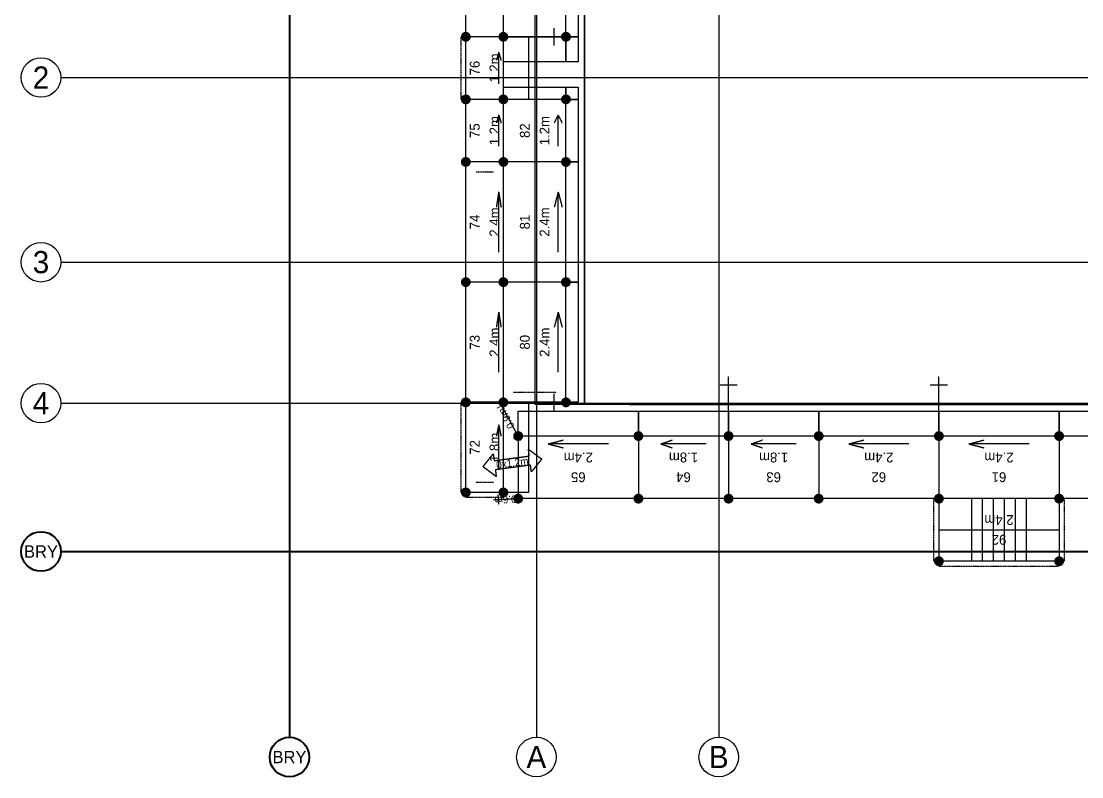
# Model space of a CAD drawing. Header units: millimetres. Extents: x -881708 to -119807, y 0 to 594021.
# Drawn here: x -734440 to -712922, y 432914 to 448247 of the extents above; entities that cross this region are included whole.
import ezdxf
from ezdxf.enums import TextEntityAlignment as Align

# ---------------------------------------------------------------- set-up
doc = ezdxf.new("R2010")
doc.units = ezdxf.units.MM
for name, pattern in [('ACAD_ISO02W100', [15, 12, -3]), ('KwikScaf_DASHED', [3.75, 2.5, -1.25]), ('KwikScaf_Line', [1, 1, 0])]:
    doc.linetypes.add(name, pattern=pattern)
for name, color, linetype in [('03 - Level Three', 201, 'CONTINUOUS'), ('04 - Level Four-Six', 112, 'CONTINUOUS'), ('07 - Level Seven', 140, 'CONTINUOUS'), ('08 - Level Eight', 30, 'CONTINUOUS'), ('Grid Lines', 1, 'CONTINUOUS'), ('KwikScaf Schematic', 7, 'CONTINUOUS')]:
    doc.layers.add(name, color=color, linetype=linetype)
doc.styles.add('Waco', font='vrinda.ttf', dxfattribs={"height": 250})

msp = doc.modelspace()

# ---------------------------------------------------------------- linework, layer by layer
at = {"layer": '03 - Level Three'}
msp.add_lwpolyline([(-703735.4, 440465.9), (-724015.3, 440465.9), (-724015.3, 453731.6), (-703457.3, 453731.6)], dxfattribs=at)
at = {"layer": '04 - Level Four-Six'}
msp.add_lwpolyline([(-700737.7, 440465.9), (-723014.2, 440465.9), (-723014.2, 453731.6), (-703457.3, 453731.6)], dxfattribs=at)
at = {"layer": '07 - Level Seven'}
msp.add_lwpolyline([(-700737.7, 440465.9), (-723014.2, 440465.9), (-723014.2, 453731.6), (-703457.3, 453731.6)], dxfattribs=at)
at = {"layer": '08 - Level Eight'}
msp.add_lwpolyline([(-723014.2, 453731.6), (-723014.2, 440481.8), (-722098.5, 440481.8), (-722098.5, 440465.9), (-700737.7, 440465.9), (-700737.7, 439567.5), (-699094.9, 439567.5), (-699094.9, 440465.9), (-691018.1, 440465.9), (-691018.1, 451986.9), (-693083.9, 451986.9), (-693083.9, 453731.6), (-696368.9, 453731.6), (-696368.9, 455517.6), (-703457.3, 454757), (-703457.3, 453731.6)], close=True, dxfattribs=at)
at = {"layer": 'Grid Lines', "color": 142, "linetype": 'ACAD_ISO02W100', "lineweight": 40}
for points in [[(-728998, 461052.8), (-728998, 433716.2)], [(-733637.7, 437484.9), (-676846.5, 437484.9)]]:
    msp.add_lwpolyline(points, dxfattribs=at)
at = {"layer": 'Grid Lines', "linetype": 'ACAD_ISO02W100'}
for points in [[(-723988, 461052.8), (-723988, 433716.2)], [(-720288, 461052.8), (-720288, 433716.2)], [(-733637.7, 447103.9), (-676846.5, 447103.9)], [(-733637.7, 443354.9), (-676846.5, 443354.9)], [(-733637.7, 440494.9), (-676846.5, 440494.9)]]:
    msp.add_lwpolyline(points, dxfattribs=at)
at = {"layer": 'Grid Lines'}
for centre in [(-734038.9, 447103.9), (-734038.9, 443354.9), (-734038.9, 440494.9), (-723988, 433314.9), (-720288, 433314.9)]:
    msp.add_circle(centre, 401.2, dxfattribs=at)
at = {"layer": 'Grid Lines', "color": 142, "lineweight": 40}
for centre in [(-734038.9, 437484.9), (-728998, 433314.9)]:
    msp.add_circle(centre, 401.2, dxfattribs=at)
at = {"layer": 'KwikScaf Schematic', "color": 5, "linetype": 'KwikScaf_Line'}
for p, q in [((-725419.3, 447930.7), (-725419.3, 449759.7)), ((-724657.3, 447930.7), (-724657.3, 449759.7)), ((-724657.3, 447930.7), (-724657.3, 449759.7)), ((-723387.3, 447930.7), (-723387.3, 449759.7)), ((-723137.3, 449759.7), (-723137.3, 447930.7)), ((-723387.3, 447930.7), (-724657.3, 447930.7)), ((-724657.3, 447422.7), (-724657.3, 447930.7)), ((-723137.3, 447930.7), (-723387.3, 447930.7)), ((-723387.3, 447930.7), (-723387.3, 447422.7)), ((-723387.3, 447930.7), (-723137.3, 447930.7)), ((-723387.3, 447422.7), (-723387.3, 447930.7)), ((-723137.3, 447930.7), (-723137.3, 447422.7)), ((-723387.3, 447422.7), (-724657.3, 447422.7)), ((-723137.3, 447422.7), (-723387.3, 447422.7)), ((-720088.8, 440336.1), (-720088.8, 441036.1)), ((-719913.8, 440861.1), (-720263.8, 440861.1)), ((-725419.3, 438683.7), (-725419.3, 440512.7)), ((-724657.3, 440512.7), (-725419.3, 440512.7)), ((-724657.3, 438683.7), (-724657.3, 440512.7)), ((-724657.3, 440512.7), (-724149.3, 440512.7)), ((-724149.3, 440512.7), (-724149.3, 438683.7)), ((-724149.3, 440512.7), (-723449.3, 440512.7)), ((-723624.3, 440337.7), (-723624.3, 440687.7)), ((-721917.8, 439828.1), (-721917.8, 440336.1)), ((-721917.8, 440336.1), (-720088.8, 440336.1)), ((-720088.8, 439828.1), (-720088.8, 440336.1)), ((-720088.8, 440336.1), (-718259.8, 440336.1)), ((-720088.8, 440336.1), (-720088.8, 439828.1)), ((-718259.8, 440336.1), (-718259.8, 439828.1)), ((-724752.6, 440055.4), (-724800.2, 439826.8)), ((-724752.6, 439140.9), (-724752.6, 440055.4)), ((-724752.6, 440055.4), (-724705, 439826.8)), ((-721917.8, 439828.1), (-721917.8, 438558.1)), ((-720088.8, 439828.1), (-721917.8, 439828.1)), ((-721460.6, 439669.3), (-721231.9, 439748.7)), ((-720546.1, 439669.3), (-721460.6, 439669.3)), ((-721460.6, 439669.3), (-721231.9, 439590)), ((-720088.8, 439828.1), (-720088.8, 438558.1)), ((-718259.8, 439828.1), (-720088.8, 439828.1)), ((-719631.6, 439669.3), (-719402.9, 439748.7)), ((-718717.1, 439669.3), (-719631.6, 439669.3)), ((-719631.6, 439669.3), (-719402.9, 439590)), ((-724657.3, 438683.7), (-725419.3, 438683.7)), ((-724149.3, 438683.7), (-724657.3, 438683.7)), ((-720088.8, 438558.1), (-721917.8, 438558.1)), ((-718259.8, 438558.1), (-720088.8, 438558.1))]:
    msp.add_line(p, q, dxfattribs=at)
at = {"layer": 'KwikScaf Schematic', "color": 1, "linetype": 'KwikScaf_Line'}
for p, q in [((-723624.3, 447755.7), (-723624.3, 448105.7)), ((-725419.3, 446660.7), (-725419.3, 447930.7)), ((-724657.3, 447930.7), (-725419.3, 447930.7)), ((-724657.3, 446660.7), (-724657.3, 447930.7)), ((-724657.3, 447930.7), (-724149.3, 447930.7)), ((-724149.3, 447930.7), (-724149.3, 446660.7)), ((-724149.3, 447930.7), (-723449.3, 447930.7)), ((-724752.6, 447613.2), (-724800.2, 447454.4)), ((-724752.6, 446978.2), (-724752.6, 447613.2)), ((-724752.6, 447613.2), (-724705, 447454.4)), ((-724657.3, 446660.7), (-724657.3, 446910.7)), ((-724657.3, 446910.7), (-723387.3, 446910.7)), ((-723387.3, 446910.7), (-723387.3, 446660.7)), ((-723387.3, 446660.7), (-723387.3, 446910.7)), ((-723387.3, 446910.7), (-723137.3, 446910.7)), ((-723137.3, 446910.7), (-723137.3, 446660.7)), ((-725419.3, 445390.7), (-725419.3, 446660.7)), ((-724657.3, 446660.7), (-725419.3, 446660.7)), ((-724657.3, 445390.7), (-724657.3, 446660.7)), ((-724149.3, 446660.7), (-724657.3, 446660.7)), ((-724657.3, 445390.7), (-724657.3, 446660.7)), ((-723387.3, 446660.7), (-724657.3, 446660.7)), ((-723387.3, 445390.7), (-723387.3, 446660.7)), ((-723387.3, 446660.7), (-723137.3, 446660.7)), ((-723137.3, 446660.7), (-723387.3, 446660.7)), ((-723137.3, 446660.7), (-723137.3, 445390.7)), ((-724752.6, 446343.2), (-724800.2, 446184.4)), ((-724752.6, 445708.2), (-724752.6, 446343.2)), ((-724752.6, 446343.2), (-724705, 446184.4)), ((-723546.1, 446343.2), (-723625.5, 446184.4)), ((-723546.1, 445708.2), (-723546.1, 446343.2)), ((-723546.1, 446343.2), (-723466.7, 446184.4)), ((-723137.3, 445390.7), (-723387.3, 445390.7)), ((-725070.7, 439205.7), (-724863.1, 439468)), ((-724863.1, 439468), (-724844.8, 439329.2)), ((-724844.8, 439329.2), (-724131, 439423.1)), ((-724131, 439423.1), (-724149.2, 439561.9)), ((-724149.2, 439561.9), (-723880.9, 439362.2)), ((-724802.3, 439006), (-725070.7, 439205.7)), ((-724106.7, 439238.7), (-724820.6, 439144.8)), ((-724088.5, 439099.9), (-724106.7, 439238.7)), ((-723880.9, 439362.2), (-724088.5, 439099.9)), ((-724820.6, 439144.8), (-724802.3, 439006))]:
    msp.add_line(p, q, dxfattribs=at)
at = {"layer": 'KwikScaf Schematic', "color": 1, "linetype": 'KwikScaf_DASHED'}
msp.add_line((-725519.3, 447930.7), (-725519.3, 446660.7), dxfattribs=at)
at = {"layer": 'KwikScaf Schematic', "color": 3, "linetype": 'KwikScaf_Line'}
for p, q in [((-725419.3, 442951.7), (-725419.3, 445390.7)), ((-724657.3, 445390.7), (-725419.3, 445390.7)), ((-724657.3, 442951.7), (-724657.3, 445390.7)), ((-724657.3, 442951.7), (-724657.3, 445390.7)), ((-723387.3, 445390.7), (-724657.3, 445390.7)), ((-723387.3, 442951.7), (-723387.3, 445390.7)), ((-723387.3, 445390.7), (-723137.3, 445390.7)), ((-723137.3, 445390.7), (-723137.3, 442951.7)), ((-724752.6, 444780.9), (-724800.2, 444476.1)), ((-724752.6, 443561.4), (-724752.6, 444780.9)), ((-724752.6, 444780.9), (-724705, 444476.1)), ((-723546.1, 444780.9), (-723625.5, 444476.1)), ((-723546.1, 443561.4), (-723546.1, 444780.9)), ((-723546.1, 444780.9), (-723466.7, 444476.1)), ((-725419.3, 440512.7), (-725419.3, 442951.7)), ((-724657.3, 442951.7), (-725419.3, 442951.7)), ((-724657.3, 440512.7), (-724657.3, 442951.7)), ((-724657.3, 440512.7), (-724657.3, 442951.7)), ((-723387.3, 442951.7), (-724657.3, 442951.7)), ((-723387.3, 440512.7), (-723387.3, 442951.7)), ((-723387.3, 442951.7), (-723137.3, 442951.7)), ((-723137.3, 442951.7), (-723387.3, 442951.7)), ((-723137.3, 442951.7), (-723137.3, 440512.7)), ((-724752.6, 442341.9), (-724800.2, 442037.1)), ((-724752.6, 441122.4), (-724752.6, 442341.9)), ((-724752.6, 442341.9), (-724705, 442037.1)), ((-723546.1, 442341.9), (-723625.5, 442037.1)), ((-723546.1, 441122.4), (-723546.1, 442341.9)), ((-723546.1, 442341.9), (-723466.7, 442037.1)), ((-715820.8, 440336.1), (-715820.8, 441036.1)), ((-715645.8, 440861.1), (-715995.8, 440861.1)), ((-724779.1, 440395.2), (-724603.4, 440490.8)), ((-724309, 439740.2), (-724739, 440530.9)), ((-723387.3, 440512.7), (-724657.3, 440512.7)), ((-723137.3, 440512.7), (-723387.3, 440512.7)), ((-724356.8, 439828.1), (-724356.8, 440336.1)), ((-724356.8, 440336.1), (-721917.8, 440336.1)), ((-721917.8, 440336.1), (-721917.8, 439828.1)), ((-718259.8, 439828.1), (-718259.8, 440336.1)), ((-718259.8, 440336.1), (-715820.8, 440336.1)), ((-715820.8, 439828.1), (-715820.8, 440336.1)), ((-715820.8, 440336.1), (-713381.8, 440336.1)), ((-715820.8, 440336.1), (-715820.8, 439828.1)), ((-713381.8, 439828.1), (-713381.8, 440336.1)), ((-713381.8, 440336.1), (-710942.8, 440336.1)), ((-713381.8, 440336.1), (-713381.8, 439828.1)), ((-724444.7, 439780.3), (-724269, 439875.9)), ((-724356.8, 439828.1), (-724356.8, 438558.1)), ((-721917.8, 439828.1), (-724356.8, 439828.1)), ((-723747.1, 439669.3), (-723442.2, 439748.7)), ((-722527.6, 439669.3), (-723747.1, 439669.3)), ((-723747.1, 439669.3), (-723442.2, 439590)), ((-718259.8, 439828.1), (-718259.8, 438558.1)), ((-715820.8, 439828.1), (-718259.8, 439828.1)), ((-717650.1, 439669.3), (-717345.2, 439748.7)), ((-716430.6, 439669.3), (-717650.1, 439669.3)), ((-717650.1, 439669.3), (-717345.2, 439590)), ((-715820.8, 439828.1), (-715820.8, 438558.1)), ((-713381.8, 439828.1), (-715820.8, 439828.1)), ((-715211.1, 439669.3), (-714906.2, 439748.7)), ((-713991.6, 439669.3), (-715211.1, 439669.3)), ((-715211.1, 439669.3), (-714906.2, 439590)), ((-713381.8, 439828.1), (-713381.8, 438558.1)), ((-710942.8, 439828.1), (-713381.8, 439828.1)), ((-724257, 438563.6), (-724856, 438530.5)), ((-724750.7, 438436.2), (-724761.7, 438635.9)), ((-724351.3, 438458.2), (-724362.3, 438657.9)), ((-721917.8, 438558.1), (-724356.8, 438558.1)), ((-715820.8, 438558.1), (-718259.8, 438558.1)), ((-713381.8, 438558.1), (-715820.8, 438558.1)), ((-715820.8, 438558.1), (-715820.8, 437288.1)), ((-715155.6, 437288.1), (-715155.6, 438558.1)), ((-714933.9, 437288.1), (-714933.9, 438558.1)), ((-714712.2, 437288.1), (-714712.2, 438558.1)), ((-714490.4, 437288.1), (-714490.4, 438558.1)), ((-714268.7, 437288.1), (-714268.7, 438558.1)), ((-714047, 437288.1), (-714047, 438558.1)), ((-710942.8, 438558.1), (-713381.8, 438558.1)), ((-713381.8, 438558.1), (-713381.8, 437288.1)), ((-715820.8, 437923.1), (-713381.8, 437923.1)), ((-713381.8, 437288.1), (-715820.8, 437288.1))]:
    msp.add_line(p, q, dxfattribs=at)
at = {"layer": 'KwikScaf Schematic', "color": 3, "linetype": 'KwikScaf_DASHED'}
for p, q in [((-725219.3, 445190.7), (-724857.3, 445190.7)), ((-723587.3, 440712.7), (-724457.3, 440712.7)), ((-715920.8, 437288.1), (-715920.8, 438558.1)), ((-713281.8, 438558.1), (-713281.8, 437288.1)), ((-715820.8, 437188.1), (-713381.8, 437188.1))]:
    msp.add_line(p, q, dxfattribs=at)
at = {"layer": 'KwikScaf Schematic', "color": 5, "linetype": 'KwikScaf_DASHED'}
for p, q in [((-725519.3, 440512.7), (-725519.3, 438683.7)), ((-724857.3, 438883.7), (-725219.3, 438883.7)), ((-724657.3, 438583.7), (-725419.3, 438583.7))]:
    msp.add_line(p, q, dxfattribs=at)
at = {"layer": 'KwikScaf Schematic', "color": 1, "linetype": 'KwikScaf_Line', "const_width": 100}
for points in [[(-725469.3, 447930.7, -0.1989124), (-725454.7, 447966.1, -0.1989124), (-725419.3, 447980.7, -0.1989124), (-725384, 447966.1, -0.1989124), (-725369.3, 447930.7, -0.1989124), (-725384, 447895.3, -0.1989124), (-725419.3, 447880.7, -0.1989124), (-725454.7, 447895.3, -0.1989124)], [(-724707.3, 447930.7, -0.1989124), (-724692.7, 447966.1, -0.1989124), (-724657.3, 447980.7, -0.1989124), (-724622, 447966.1, -0.1989124), (-724607.3, 447930.7, -0.1989124), (-724622, 447895.3, -0.1989124), (-724657.3, 447880.7, -0.1989124), (-724692.7, 447895.3, -0.1989124)], [(-725469.3, 446660.7, -0.1989124), (-725454.7, 446696.1, -0.1989124), (-725419.3, 446710.7, -0.1989124), (-725384, 446696.1, -0.1989124), (-725369.3, 446660.7, -0.1989124), (-725384, 446625.3, -0.1989124), (-725419.3, 446610.7, -0.1989124), (-725454.7, 446625.3, -0.1989124)], [(-725469.3, 446660.7, -0.1989124), (-725454.7, 446696.1, -0.1989124), (-725419.3, 446710.7, -0.1989124), (-725384, 446696.1, -0.1989124), (-725369.3, 446660.7, -0.1989124), (-725384, 446625.3, -0.1989124), (-725419.3, 446610.7, -0.1989124), (-725454.7, 446625.3, -0.1989124)], [(-724707.3, 446660.7, -0.1989124), (-724692.7, 446696.1, -0.1989124), (-724657.3, 446710.7, -0.1989124), (-724622, 446696.1, -0.1989124), (-724607.3, 446660.7, -0.1989124), (-724622, 446625.3, -0.1989124), (-724657.3, 446610.7, -0.1989124), (-724692.7, 446625.3, -0.1989124)], [(-724707.3, 446660.7, -0.1989124), (-724692.7, 446696.1, -0.1989124), (-724657.3, 446710.7, -0.1989124), (-724622, 446696.1, -0.1989124), (-724607.3, 446660.7, -0.1989124), (-724622, 446625.3, -0.1989124), (-724657.3, 446610.7, -0.1989124), (-724692.7, 446625.3, -0.1989124)], [(-724707.3, 446660.7, -0.1989124), (-724692.7, 446696.1, -0.1989124), (-724657.3, 446710.7, -0.1989124), (-724622, 446696.1, -0.1989124), (-724607.3, 446660.7, -0.1989124), (-724622, 446625.3, -0.1989124), (-724657.3, 446610.7, -0.1989124), (-724692.7, 446625.3, -0.1989124)], [(-723437.3, 446660.7, -0.1989124), (-723422.7, 446696.1, -0.1989124), (-723387.3, 446710.7, -0.1989124), (-723352, 446696.1, -0.1989124), (-723337.3, 446660.7, -0.1989124), (-723352, 446625.3, -0.1989124), (-723387.3, 446610.7, -0.1989124), (-723422.7, 446625.3, -0.1989124)], [(-725469.3, 445390.7, -0.1989124), (-725454.7, 445426.1, -0.1989124), (-725419.3, 445440.7, -0.1989124), (-725384, 445426.1, -0.1989124), (-725369.3, 445390.7, -0.1989124), (-725384, 445355.3, -0.1989124), (-725419.3, 445340.7, -0.1989124), (-725454.7, 445355.3, -0.1989124)], [(-724707.3, 445390.7, -0.1989124), (-724692.7, 445426.1, -0.1989124), (-724657.3, 445440.7, -0.1989124), (-724622, 445426.1, -0.1989124), (-724607.3, 445390.7, -0.1989124), (-724622, 445355.3, -0.1989124), (-724657.3, 445340.7, -0.1989124), (-724692.7, 445355.3, -0.1989124)], [(-724707.3, 445390.7, -0.1989124), (-724692.7, 445426.1, -0.1989124), (-724657.3, 445440.7, -0.1989124), (-724622, 445426.1, -0.1989124), (-724607.3, 445390.7, -0.1989124), (-724622, 445355.3, -0.1989124), (-724657.3, 445340.7, -0.1989124), (-724692.7, 445355.3, -0.1989124)], [(-723437.3, 445390.7, -0.1989124), (-723422.7, 445426.1, -0.1989124), (-723387.3, 445440.7, -0.1989124), (-723352, 445426.1, -0.1989124), (-723337.3, 445390.7, -0.1989124), (-723352, 445355.3, -0.1989124), (-723387.3, 445340.7, -0.1989124), (-723422.7, 445355.3, -0.1989124)]]:
    msp.add_lwpolyline(points, format="xyb", close=True, dxfattribs=at)
at = {"layer": 'KwikScaf Schematic', "color": 5, "linetype": 'KwikScaf_Line', "const_width": 100}
for points in [[(-725469.3, 447930.7, -0.1989124), (-725454.7, 447966.1, -0.1989124), (-725419.3, 447980.7, -0.1989124), (-725384, 447966.1, -0.1989124), (-725369.3, 447930.7, -0.1989124), (-725384, 447895.3, -0.1989124), (-725419.3, 447880.7, -0.1989124), (-725454.7, 447895.3, -0.1989124)], [(-724707.3, 447930.7, -0.1989124), (-724692.7, 447966.1, -0.1989124), (-724657.3, 447980.7, -0.1989124), (-724622, 447966.1, -0.1989124), (-724607.3, 447930.7, -0.1989124), (-724622, 447895.3, -0.1989124), (-724657.3, 447880.7, -0.1989124), (-724692.7, 447895.3, -0.1989124)], [(-724707.3, 447930.7, -0.1989124), (-724692.7, 447966.1, -0.1989124), (-724657.3, 447980.7, -0.1989124), (-724622, 447966.1, -0.1989124), (-724607.3, 447930.7, -0.1989124), (-724622, 447895.3, -0.1989124), (-724657.3, 447880.7, -0.1989124), (-724692.7, 447895.3, -0.1989124)], [(-723437.3, 447930.7, -0.1989124), (-723422.7, 447966.1, -0.1989124), (-723387.3, 447980.7, -0.1989124), (-723352, 447966.1, -0.1989124), (-723337.3, 447930.7, -0.1989124), (-723352, 447895.3, -0.1989124), (-723387.3, 447880.7, -0.1989124), (-723422.7, 447895.3, -0.1989124)], [(-725469.3, 440512.7, -0.1989124), (-725454.7, 440548.1, -0.1989124), (-725419.3, 440562.7, -0.1989124), (-725384, 440548.1, -0.1989124), (-725369.3, 440512.7, -0.1989124), (-725384, 440477.3, -0.1989124), (-725419.3, 440462.7, -0.1989124), (-725454.7, 440477.3, -0.1989124)], [(-724707.3, 440512.7, -0.1989124), (-724692.7, 440548.1, -0.1989124), (-724657.3, 440562.7, -0.1989124), (-724622, 440548.1, -0.1989124), (-724607.3, 440512.7, -0.1989124), (-724622, 440477.3, -0.1989124), (-724657.3, 440462.7, -0.1989124), (-724692.7, 440477.3, -0.1989124)], [(-720088.8, 439778.1, -0.1989124), (-720124.2, 439792.7, -0.1989124), (-720138.8, 439828.1, -0.1989124), (-720124.2, 439863.4, -0.1989124), (-720088.8, 439878.1, -0.1989124), (-720053.5, 439863.4, -0.1989124), (-720038.8, 439828.1, -0.1989124), (-720053.5, 439792.7, -0.1989124)], [(-718259.8, 439778.1, -0.1989124), (-718295.2, 439792.7, -0.1989124), (-718309.8, 439828.1, -0.1989124), (-718295.2, 439863.4, -0.1989124), (-718259.8, 439878.1, -0.1989124), (-718224.5, 439863.4, -0.1989124), (-718209.8, 439828.1, -0.1989124), (-718224.5, 439792.7, -0.1989124)], [(-725469.3, 438683.7, -0.1989124), (-725454.7, 438719.1, -0.1989124), (-725419.3, 438733.7, -0.1989124), (-725384, 438719.1, -0.1989124), (-725369.3, 438683.7, -0.1989124), (-725384, 438648.3, -0.1989124), (-725419.3, 438633.7, -0.1989124), (-725454.7, 438648.3, -0.1989124)], [(-724707.3, 438683.7, -0.1989124), (-724692.7, 438719.1, -0.1989124), (-724657.3, 438733.7, -0.1989124), (-724622, 438719.1, -0.1989124), (-724607.3, 438683.7, -0.1989124), (-724622, 438648.3, -0.1989124), (-724657.3, 438633.7, -0.1989124), (-724692.7, 438648.3, -0.1989124)], [(-720088.8, 438508.1, -0.1989124), (-720124.2, 438522.7, -0.1989124), (-720138.8, 438558.1, -0.1989124), (-720124.2, 438593.4, -0.1989124), (-720088.8, 438608.1, -0.1989124), (-720053.5, 438593.4, -0.1989124), (-720038.8, 438558.1, -0.1989124), (-720053.5, 438522.7, -0.1989124)], [(-718259.8, 438508.1, -0.1989124), (-718295.2, 438522.7, -0.1989124), (-718309.8, 438558.1, -0.1989124), (-718295.2, 438593.4, -0.1989124), (-718259.8, 438608.1, -0.1989124), (-718224.5, 438593.4, -0.1989124), (-718209.8, 438558.1, -0.1989124), (-718224.5, 438522.7, -0.1989124)]]:
    msp.add_lwpolyline(points, format="xyb", close=True, dxfattribs=at)
at = {"layer": 'KwikScaf Schematic', "color": 3, "linetype": 'KwikScaf_Line', "const_width": 100}
for points in [[(-725469.3, 445390.7, -0.1989124), (-725454.7, 445426.1, -0.1989124), (-725419.3, 445440.7, -0.1989124), (-725384, 445426.1, -0.1989124), (-725369.3, 445390.7, -0.1989124), (-725384, 445355.3, -0.1989124), (-725419.3, 445340.7, -0.1989124), (-725454.7, 445355.3, -0.1989124)], [(-724707.3, 445390.7, -0.1989124), (-724692.7, 445426.1, -0.1989124), (-724657.3, 445440.7, -0.1989124), (-724622, 445426.1, -0.1989124), (-724607.3, 445390.7, -0.1989124), (-724622, 445355.3, -0.1989124), (-724657.3, 445340.7, -0.1989124), (-724692.7, 445355.3, -0.1989124)], [(-724707.3, 445390.7, -0.1989124), (-724692.7, 445426.1, -0.1989124), (-724657.3, 445440.7, -0.1989124), (-724622, 445426.1, -0.1989124), (-724607.3, 445390.7, -0.1989124), (-724622, 445355.3, -0.1989124), (-724657.3, 445340.7, -0.1989124), (-724692.7, 445355.3, -0.1989124)], [(-723437.3, 445390.7, -0.1989124), (-723422.7, 445426.1, -0.1989124), (-723387.3, 445440.7, -0.1989124), (-723352, 445426.1, -0.1989124), (-723337.3, 445390.7, -0.1989124), (-723352, 445355.3, -0.1989124), (-723387.3, 445340.7, -0.1989124), (-723422.7, 445355.3, -0.1989124)], [(-725469.3, 442951.7, -0.1989124), (-725454.7, 442987.1, -0.1989124), (-725419.3, 443001.7, -0.1989124), (-725384, 442987.1, -0.1989124), (-725369.3, 442951.7, -0.1989124), (-725384, 442916.3, -0.1989124), (-725419.3, 442901.7, -0.1989124), (-725454.7, 442916.3, -0.1989124)], [(-725469.3, 442951.7, -0.1989124), (-725454.7, 442987.1, -0.1989124), (-725419.3, 443001.7, -0.1989124), (-725384, 442987.1, -0.1989124), (-725369.3, 442951.7, -0.1989124), (-725384, 442916.3, -0.1989124), (-725419.3, 442901.7, -0.1989124), (-725454.7, 442916.3, -0.1989124)], [(-724707.3, 442951.7, -0.1989124), (-724692.7, 442987.1, -0.1989124), (-724657.3, 443001.7, -0.1989124), (-724622, 442987.1, -0.1989124), (-724607.3, 442951.7, -0.1989124), (-724622, 442916.3, -0.1989124), (-724657.3, 442901.7, -0.1989124), (-724692.7, 442916.3, -0.1989124)], [(-724707.3, 442951.7, -0.1989124), (-724692.7, 442987.1, -0.1989124), (-724657.3, 443001.7, -0.1989124), (-724622, 442987.1, -0.1989124), (-724607.3, 442951.7, -0.1989124), (-724622, 442916.3, -0.1989124), (-724657.3, 442901.7, -0.1989124), (-724692.7, 442916.3, -0.1989124)], [(-724707.3, 442951.7, -0.1989124), (-724692.7, 442987.1, -0.1989124), (-724657.3, 443001.7, -0.1989124), (-724622, 442987.1, -0.1989124), (-724607.3, 442951.7, -0.1989124), (-724622, 442916.3, -0.1989124), (-724657.3, 442901.7, -0.1989124), (-724692.7, 442916.3, -0.1989124)], [(-724707.3, 442951.7, -0.1989124), (-724692.7, 442987.1, -0.1989124), (-724657.3, 443001.7, -0.1989124), (-724622, 442987.1, -0.1989124), (-724607.3, 442951.7, -0.1989124), (-724622, 442916.3, -0.1989124), (-724657.3, 442901.7, -0.1989124), (-724692.7, 442916.3, -0.1989124)], [(-723437.3, 442951.7, -0.1989124), (-723422.7, 442987.1, -0.1989124), (-723387.3, 443001.7, -0.1989124), (-723352, 442987.1, -0.1989124), (-723337.3, 442951.7, -0.1989124), (-723352, 442916.3, -0.1989124), (-723387.3, 442901.7, -0.1989124), (-723422.7, 442916.3, -0.1989124)], [(-723437.3, 442951.7, -0.1989124), (-723422.7, 442987.1, -0.1989124), (-723387.3, 443001.7, -0.1989124), (-723352, 442987.1, -0.1989124), (-723337.3, 442951.7, -0.1989124), (-723352, 442916.3, -0.1989124), (-723387.3, 442901.7, -0.1989124), (-723422.7, 442916.3, -0.1989124)], [(-725469.3, 440512.7, -0.1989124), (-725454.7, 440548.1, -0.1989124), (-725419.3, 440562.7, -0.1989124), (-725384, 440548.1, -0.1989124), (-725369.3, 440512.7, -0.1989124), (-725384, 440477.3, -0.1989124), (-725419.3, 440462.7, -0.1989124), (-725454.7, 440477.3, -0.1989124)], [(-724707.3, 440512.7, -0.1989124), (-724692.7, 440548.1, -0.1989124), (-724657.3, 440562.7, -0.1989124), (-724622, 440548.1, -0.1989124), (-724607.3, 440512.7, -0.1989124), (-724622, 440477.3, -0.1989124), (-724657.3, 440462.7, -0.1989124), (-724692.7, 440477.3, -0.1989124)], [(-724707.3, 440512.7, -0.1989124), (-724692.7, 440548.1, -0.1989124), (-724657.3, 440562.7, -0.1989124), (-724622, 440548.1, -0.1989124), (-724607.3, 440512.7, -0.1989124), (-724622, 440477.3, -0.1989124), (-724657.3, 440462.7, -0.1989124), (-724692.7, 440477.3, -0.1989124)], [(-723437.3, 440512.7, -0.1989124), (-723422.7, 440548.1, -0.1989124), (-723387.3, 440562.7, -0.1989124), (-723352, 440548.1, -0.1989124), (-723337.3, 440512.7, -0.1989124), (-723352, 440477.3, -0.1989124), (-723387.3, 440462.7, -0.1989124), (-723422.7, 440477.3, -0.1989124)], [(-721917.8, 439778.1, -0.1989124), (-721953.2, 439792.7, -0.1989124), (-721967.8, 439828.1, -0.1989124), (-721953.2, 439863.4, -0.1989124), (-721917.8, 439878.1, -0.1989124), (-721882.5, 439863.4, -0.1989124), (-721867.8, 439828.1, -0.1989124), (-721882.5, 439792.7, -0.1989124)], [(-715820.8, 439778.1, -0.1989124), (-715856.2, 439792.7, -0.1989124), (-715870.8, 439828.1, -0.1989124), (-715856.2, 439863.4, -0.1989124), (-715820.8, 439878.1, -0.1989124), (-715785.5, 439863.4, -0.1989124), (-715770.8, 439828.1, -0.1989124), (-715785.5, 439792.7, -0.1989124)], [(-713381.8, 439778.1, -0.1989124), (-713417.2, 439792.7, -0.1989124), (-713431.8, 439828.1, -0.1989124), (-713417.2, 439863.4, -0.1989124), (-713381.8, 439878.1, -0.1989124), (-713346.5, 439863.4, -0.1989124), (-713331.8, 439828.1, -0.1989124), (-713346.5, 439792.7, -0.1989124)], [(-721917.8, 438508.1, -0.1989124), (-721953.2, 438522.7, -0.1989124), (-721967.8, 438558.1, -0.1989124), (-721953.2, 438593.4, -0.1989124), (-721917.8, 438608.1, -0.1989124), (-721882.5, 438593.4, -0.1989124), (-721867.8, 438558.1, -0.1989124), (-721882.5, 438522.7, -0.1989124)], [(-715820.8, 438508.1, -0.1989124), (-715856.2, 438522.7, -0.1989124), (-715870.8, 438558.1, -0.1989124), (-715856.2, 438593.4, -0.1989124), (-715820.8, 438608.1, -0.1989124), (-715785.5, 438593.4, -0.1989124), (-715770.8, 438558.1, -0.1989124), (-715785.5, 438522.7, -0.1989124)], [(-713381.8, 438508.1, -0.1989124), (-713417.2, 438522.7, -0.1989124), (-713431.8, 438558.1, -0.1989124), (-713417.2, 438593.4, -0.1989124), (-713381.8, 438608.1, -0.1989124), (-713346.5, 438593.4, -0.1989124), (-713331.8, 438558.1, -0.1989124), (-713346.5, 438522.7, -0.1989124)], [(-713381.8, 438508.1, -0.1989124), (-713417.2, 438522.7, -0.1989124), (-713431.8, 438558.1, -0.1989124), (-713417.2, 438593.4, -0.1989124), (-713381.8, 438608.1, -0.1989124), (-713346.5, 438593.4, -0.1989124), (-713331.8, 438558.1, -0.1989124), (-713346.5, 438522.7, -0.1989124)], [(-713381.8, 437238.1, -0.1989124), (-713417.2, 437252.7, -0.1989124), (-713431.8, 437288.1, -0.1989124), (-713417.2, 437323.4, -0.1989124), (-713381.8, 437338.1, -0.1989124), (-713346.5, 437323.4, -0.1989124), (-713331.8, 437288.1, -0.1989124), (-713346.5, 437252.7, -0.1989124)]]:
    msp.add_lwpolyline(points, format="xyb", close=True, dxfattribs=at)
at = {"layer": 'KwikScaf Schematic', "color": 3, "linetype": 'KwikScaf_Line'}
for points in [[(-724356.8, 439778.1, 100, 100, -0.1989124), (-724392.2, 439792.7, 100, 100, -0.1989124), (-724406.8, 439828.1, 100, 100, -0.1989124), (-724392.2, 439863.4, 100, 100, -0.1989124), (-724356.8, 439878.1, 100, 100, -0.1989124), (-724321.5, 439863.4, 100, 100, -0.1989124), (-724306.8, 439828.1, 100, 100, -0.1989124), (-724321.5, 439792.7, 100, 100, -0.1989124)], [(-718259.8, 439778.1, 100, 100, -0.1989124), (-718295.2, 439792.7, 100, 100, -0.1989124), (-718309.8, 439828.1, 100, 100, -0.1989124), (-718295.2, 439863.4, 100, 100, -0.1989124), (-718259.8, 439878.1, 100, 100, -0.1989124), (-718224.5, 439863.4, 100, 100, -0.1989124), (-718209.8, 439828.1, 100, 100, -0.1989124), (-718224.5, 439792.7, 100, 100, -0.1989124)], [(-715820.8, 439778.1, 100, 100, -0.1989124), (-715856.2, 439792.7, 100, 100, -0.1989124), (-715870.8, 439828.1, 100, 100, -0.1989124), (-715856.2, 439863.4, 100, 100, -0.1989124), (-715820.8, 439878.1, 100, 100, -0.1989124), (-715785.5, 439863.4, 100, 100, -0.1989124), (-715770.8, 439828.1, 100, 100, -0.1989124), (-715785.5, 439792.7, 100, 100, -0.1989124)], [(-713381.8, 439778.1, 100, 100, -0.1989124), (-713417.2, 439792.7, 100, 100, -0.1989124), (-713431.8, 439828.1, 100, 100, -0.1989124), (-713417.2, 439863.4, 100, 100, -0.1989124), (-713381.8, 439878.1, 100, 100, -0.1989124), (-713346.5, 439863.4, 100, 100, -0.1989124), (-713331.8, 439828.1, 100, 100, -0.1989124), (-713346.5, 439792.7, 100, 100, -0.1989124)], [(-724356.8, 438508.1, 100, 100, -0.1989124), (-724392.2, 438522.7, 100, 100, -0.1989124), (-724406.8, 438558.1, 100, 100, -0.1989124), (-724392.2, 438593.4, 100, 100, -0.1989124), (-724356.8, 438608.1, 100, 100, -0.1989124), (-724321.5, 438593.4, 100, 100, -0.1989124), (-724306.8, 438558.1, 100, 100, -0.1989124), (-724321.5, 438522.7, 100, 100, -0.1989124)], [(-718259.8, 438508.1, 100, 100, -0.1989124), (-718295.2, 438522.7, 100, 100, -0.1989124), (-718309.8, 438558.1, 100, 100, -0.1989124), (-718295.2, 438593.4, 100, 100, -0.1989124), (-718259.8, 438608.1, 100, 100, -0.1989124), (-718224.5, 438593.4, 100, 100, -0.1989124), (-718209.8, 438558.1, 100, 100, -0.1989124), (-718224.5, 438522.7, 100, 100, -0.1989124)], [(-715820.8, 438508.1, 100, 100, -0.1989124), (-715856.2, 438522.7, 100, 100, -0.1989124), (-715870.8, 438558.1, 100, 100, -0.1989124), (-715856.2, 438593.4, 100, 100, -0.1989124), (-715820.8, 438608.1, 100, 100, -0.1989124), (-715785.5, 438593.4, 100, 100, -0.1989124), (-715770.8, 438558.1, 100, 100, -0.1989124), (-715785.5, 438522.7, 100, 100, -0.1989124)], [(-715820.8, 438508.1, 100, 100, -0.1989124), (-715856.2, 438522.7, 100, 100, -0.1989124), (-715870.8, 438558.1, 100, 100, -0.1989124), (-715856.2, 438593.4, 100, 100, -0.1989124), (-715820.8, 438608.1, 100, 100, -0.1989124), (-715785.5, 438593.4, 100, 100, -0.1989124), (-715770.8, 438558.1, 100, 100, -0.1989124), (-715785.5, 438522.7, 100, 100, -0.1989124)], [(-713381.8, 438508.1, 100, 100, -0.1989124), (-713417.2, 438522.7, 100, 100, -0.1989124), (-713431.8, 438558.1, 100, 100, -0.1989124), (-713417.2, 438593.4, 100, 100, -0.1989124), (-713381.8, 438608.1, 100, 100, -0.1989124), (-713346.5, 438593.4, 100, 100, -0.1989124), (-713331.8, 438558.1, 100, 100, -0.1989124), (-713346.5, 438522.7, 100, 100, -0.1989124)], [(-715820.8, 437238.1, 100, 100, -0.1989124), (-715856.2, 437252.7, 100, 100, -0.1989124), (-715870.8, 437288.1, 100, 100, -0.1989124), (-715856.2, 437323.4, 100, 100, -0.1989124), (-715820.8, 437338.1, 100, 100, -0.1989124), (-715785.5, 437323.4, 100, 100, -0.1989124), (-715770.8, 437288.1, 100, 100, -0.1989124), (-715785.5, 437252.7, 100, 100, -0.1989124)]]:
    msp.add_lwpolyline(points, format="xyseb", close=True, dxfattribs=at)
at = {"layer": 'KwikScaf Schematic', "color": 5, "linetype": 'KwikScaf_Line'}
for points in [[(-721917.8, 439778.1, 100, 100, -0.1989124), (-721953.2, 439792.7, 100, 100, -0.1989124), (-721967.8, 439828.1, 100, 100, -0.1989124), (-721953.2, 439863.4, 100, 100, -0.1989124), (-721917.8, 439878.1, 100, 100, -0.1989124), (-721882.5, 439863.4, 100, 100, -0.1989124), (-721867.8, 439828.1, 100, 100, -0.1989124), (-721882.5, 439792.7, 100, 100, -0.1989124)], [(-720088.8, 439778.1, 100, 100, -0.1989124), (-720124.2, 439792.7, 100, 100, -0.1989124), (-720138.8, 439828.1, 100, 100, -0.1989124), (-720124.2, 439863.4, 100, 100, -0.1989124), (-720088.8, 439878.1, 100, 100, -0.1989124), (-720053.5, 439863.4, 100, 100, -0.1989124), (-720038.8, 439828.1, 100, 100, -0.1989124), (-720053.5, 439792.7, 100, 100, -0.1989124)], [(-721917.8, 438508.1, 100, 100, -0.1989124), (-721953.2, 438522.7, 100, 100, -0.1989124), (-721967.8, 438558.1, 100, 100, -0.1989124), (-721953.2, 438593.4, 100, 100, -0.1989124), (-721917.8, 438608.1, 100, 100, -0.1989124), (-721882.5, 438593.4, 100, 100, -0.1989124), (-721867.8, 438558.1, 100, 100, -0.1989124), (-721882.5, 438522.7, 100, 100, -0.1989124)], [(-720088.8, 438508.1, 100, 100, -0.1989124), (-720124.2, 438522.7, 100, 100, -0.1989124), (-720138.8, 438558.1, 100, 100, -0.1989124), (-720124.2, 438593.4, 100, 100, -0.1989124), (-720088.8, 438608.1, 100, 100, -0.1989124), (-720053.5, 438593.4, 100, 100, -0.1989124), (-720038.8, 438558.1, 100, 100, -0.1989124), (-720053.5, 438522.7, 100, 100, -0.1989124)]]:
    msp.add_lwpolyline(points, format="xyseb", close=True, dxfattribs=at)

# ---------------------------------------------------------------- texts
at = {"layer": 'Grid Lines', "char_height": 450, "attachment_point": 5, "style": 'Waco'}
for s, insert in [('2', (-734038.9, 447103.9)), ('3', (-734038.9, 443354.9)), ('4', (-734038.9, 440494.9)), ('A', (-723988, 433314.9)), ('B', (-720288, 433314.9))]:
    msp.add_mtext_dynamic_manual_height_columns(s, width=637.099, gutter_width=1250, heights=[0], dxfattribs=dict(at, insert=insert))
at = {"layer": 'Grid Lines', "color": 142, "char_height": 250, "attachment_point": 5, "style": 'Waco'}
for insert in [(-734038.9, 437484.9), (-728998, 433314.9)]:
    msp.add_mtext_dynamic_manual_height_columns('BRY', width=637.099, gutter_width=1250, heights=[0], dxfattribs=dict(at, insert=insert))
at = {"layer": 'KwikScaf Schematic'}
for s, height, rotation, p in [('76', 200, 90, (-725238.3, 447295.7)), ('1.2m', 200, 90, (-724838.3, 447295.7)), ('1.2m', 200, 90, (-724838.3, 446025.7)), ('1.2m', 200, 90, (-723822.3, 446025.7)), ('75', 200, 90, (-725238.3, 446025.7)), ('82', 200, 90, (-724222.3, 446025.7)), ('2.4m', 200, 90, (-724838.3, 444171.2)), ('2.4m', 200, 90, (-723822.3, 444171.2)), ('74', 200, 90, (-725238.3, 444171.2)), ('81', 200, 90, (-724222.3, 444171.2)), ('2.4m', 200, 90, (-724838.3, 441732.2)), ('2.4m', 200, 90, (-723822.3, 441732.2)), ('73', 200, 90, (-725238.3, 441732.2)), ('80', 200, 90, (-724222.3, 441732.2)), ('1.8m', 200, 90, (-724838.3, 439598.2)), ('72', 200, 90, (-725238.3, 439598.2)), ('2.4m', 200, 180, (-723137.3, 439393.1)), ('1.8m', 200, 180, (-721003.3, 439393.1)), ('1.8m', 200, 180, (-719174.3, 439393.1)), ('2.4m', 200, 180, (-717040.3, 439393.1)), ('2.4m', 200, 180, (-714601.3, 439393.1)), ('0x1.2m', 150, 7.49251, (-724475.8, 439284)), ('65', 200, 180, (-723137.3, 438993.1)), ('64', 200, 180, (-721003.3, 438993.1)), ('63', 200, 180, (-719174.3, 438993.1)), ('62', 200, 180, (-717040.3, 438993.1)), ('61', 200, 180, (-714601.3, 438993.1)), ('2.4m', 200, 180, (-714601.3, 438123.1)), ('92', 200, 180, (-714601.3, 437723.1))]:
    msp.add_text(s, height=height, rotation=rotation, dxfattribs=at).set_placement(p, align=Align.MIDDLE_CENTER)
for s, rotation, p in [('0.9m', 118.54048, (-724532.8, 440223.4)), ('0.6m', 183.15866, (-724617.4, 438611.6))]:
    msp.add_text(s, height=150, rotation=rotation, dxfattribs=at).set_placement(p, align=Align.CENTER)

doc.saveas('drawing.dxf')
